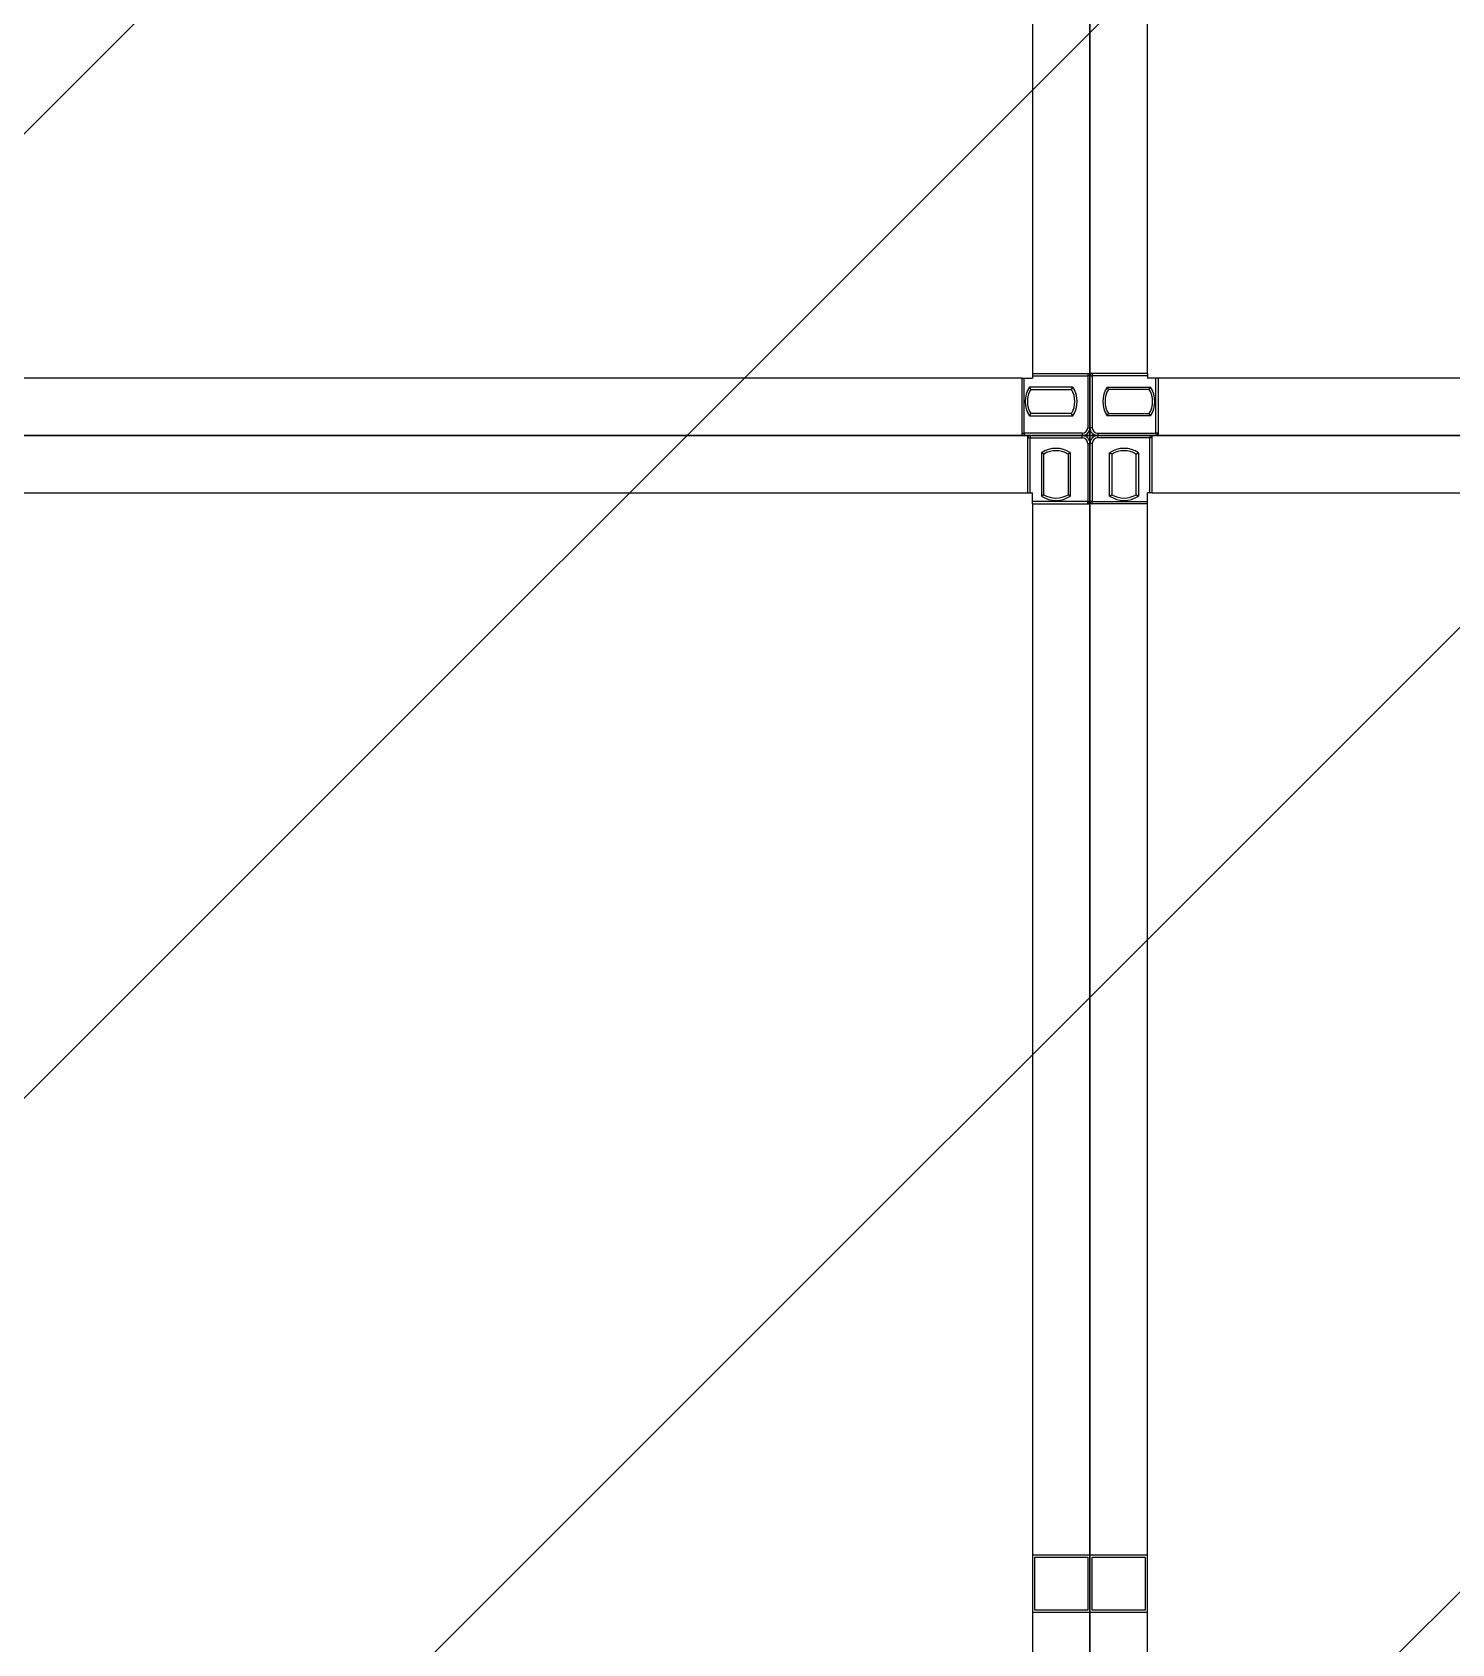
# Model space of a CAD drawing. Header units: millimetres. Extents: x 4133871 to 4440428, y -545651 to -495191.
# Drawn here: x 4435817.4 to 4436039.9, y -500912.5 to -500659.8 of the extents above; entities that cross this region are included whole.
import ezdxf

# ---------------------------------------------------------------- set-up
doc = ezdxf.new("R2010")
doc.units = ezdxf.units.MM
doc.header["$LTSCALE"] = 60
doc.layers.add('3', color=3, linetype='Continuous')

# ---------------------------------------------------------------- blocks, each defined once
blk = doc.blocks.new('KEY PLAN_NEW')
at = {"color": 253}
for p, q in [((-986.862, -1435.184), (-986.862, -1488.704)), ((-980.862, -1488.704), (-980.862, -1435.184)), ((-987.422, -1488.944), (-1280.302, -1488.944)), ((-987.422, -1488.944), (-986.862, -1488.944)), ((-986.862, -1488.704), (-986.862, -1488.944)), ((-980.862, -1488.704), (-980.862, -1488.944)), ((-980.302, -1488.944), (-980.862, -1488.944)), ((-687.422, -1488.944), (-980.302, -1488.944)), ((-1040.622, -1494.944), (-987.102, -1494.944)), ((-987.102, -1494.944), (-986.862, -1494.944)), ((-986.862, -1495.504), (-986.862, -1494.944)), ((-986.862, -1495.504), (-986.862, -1788.384)), ((-980.622, -1494.944), (-980.862, -1494.944)), ((-980.862, -1495.504), (-980.862, -1494.944)), ((-980.862, -1788.384), (-980.862, -1495.504)), ((-980.622, -1494.944), (-927.102, -1494.944)), ((-986.862, -1550.444), (-986.862, -1553.444)), ((-986.862, -1550.444), (-983.862, -1550.444)), ((-986.742, -1553.324), (-986.742, -1550.564)), ((-986.742, -1550.564), (-983.982, -1550.564)), ((-983.982, -1550.564), (-983.982, -1553.324)), ((-983.982, -1550.564), (-983.982, -1553.324)), ((-983.862, -1553.444), (-983.862, -1550.444)), ((-983.862, -1550.444), (-983.862, -1553.444)), ((-983.862, -1550.444), (-980.862, -1550.444)), ((-983.742, -1553.324), (-983.742, -1550.564)), ((-983.742, -1550.564), (-980.982, -1550.564)), ((-980.982, -1550.564), (-980.982, -1553.324)), ((-980.982, -1550.564), (-980.982, -1553.324)), ((-980.862, -1553.444), (-980.862, -1550.444)), ((-983.862, -1553.444), (-986.862, -1553.444)), ((-983.982, -1553.324), (-986.742, -1553.324)), ((-980.862, -1553.444), (-983.862, -1553.444)), ((-980.982, -1553.324), (-983.742, -1553.324))]:
    blk.add_line(p, q, dxfattribs=at)
at = {"color": 253, "linetype": 'Continuous'}
for p, q in [((-987.422, -1488.944), (-987.422, -1491.944)), ((-987.302, -1491.824), (-987.302, -1488.944)), ((-986.862, -1488.704), (-983.862, -1488.704)), ((-986.862, -1488.824), (-983.982, -1488.824)), ((-983.982, -1488.704), (-983.982, -1488.824)), ((-983.862, -1488.824), (-983.982, -1488.824)), ((-983.982, -1488.824), (-983.982, -1491.534)), ((-980.862, -1488.704), (-983.862, -1488.704)), ((-983.862, -1488.824), (-983.742, -1488.824)), ((-983.742, -1488.704), (-983.742, -1488.824)), ((-980.862, -1488.824), (-983.742, -1488.824)), ((-983.742, -1488.824), (-983.742, -1491.534)), ((-980.422, -1491.824), (-980.422, -1488.944)), ((-980.302, -1488.944), (-980.302, -1491.944)), ((-984.761, -1489.409), (-987.023, -1489.409)), ((-986.957, -1489.529), (-984.827, -1489.529)), ((-982.963, -1489.409), (-980.701, -1489.409)), ((-980.767, -1489.529), (-982.897, -1489.529)), ((-987.023, -1490.919), (-984.761, -1490.919)), ((-984.827, -1490.799), (-986.957, -1490.799)), ((-980.701, -1490.919), (-982.963, -1490.919)), ((-982.897, -1490.799), (-980.767, -1490.799)), ((-987.422, -1491.824), (-987.302, -1491.824)), ((-987.302, -1491.824), (-987.302, -1491.944)), ((-984.272, -1491.824), (-987.302, -1491.824)), ((-987.102, -1494.944), (-987.102, -1491.944)), ((-987.102, -1492.064), (-986.982, -1492.064)), ((-986.982, -1491.944), (-986.982, -1492.064)), ((-986.982, -1494.944), (-986.982, -1492.064)), ((-986.982, -1492.064), (-984.272, -1492.064)), ((-984.272, -1491.824), (-984.272, -1491.944)), ((-984.272, -1492.064), (-984.272, -1491.944)), ((-983.982, -1491.534), (-983.862, -1491.534)), ((-983.982, -1491.823), (-983.982, -1491.824)), ((-983.982, -1491.824), (-983.982, -1491.824)), ((-983.982, -1492.064), (-983.982, -1492.064)), ((-983.982, -1492.064), (-983.982, -1492.064)), ((-983.742, -1491.534), (-983.862, -1491.534)), ((-983.742, -1491.823), (-983.742, -1491.824)), ((-983.742, -1491.824), (-983.742, -1491.824)), ((-983.742, -1492.064), (-983.742, -1492.064)), ((-983.742, -1492.064), (-983.742, -1492.064)), ((-983.452, -1491.824), (-983.452, -1491.944)), ((-983.452, -1491.824), (-980.422, -1491.824)), ((-983.452, -1492.064), (-983.452, -1491.944)), ((-980.742, -1492.064), (-983.452, -1492.064)), ((-980.742, -1491.944), (-980.742, -1492.064)), ((-980.622, -1492.064), (-980.742, -1492.064)), ((-980.742, -1494.944), (-980.742, -1492.064)), ((-980.622, -1494.944), (-980.622, -1491.944)), ((-980.302, -1491.824), (-980.422, -1491.824)), ((-980.422, -1491.824), (-980.422, -1491.944)), ((-986.397, -1492.842), (-986.397, -1495.105)), ((-986.277, -1495.039), (-986.277, -1492.909)), ((-985.007, -1492.909), (-985.007, -1495.039)), ((-984.887, -1495.105), (-984.887, -1492.842)), ((-983.982, -1492.354), (-983.862, -1492.354)), ((-983.982, -1492.354), (-983.982, -1495.384)), ((-983.742, -1492.354), (-983.862, -1492.354)), ((-983.742, -1492.354), (-983.742, -1495.384)), ((-982.837, -1495.105), (-982.837, -1492.842)), ((-982.717, -1492.909), (-982.717, -1495.039)), ((-981.447, -1495.039), (-981.447, -1492.909)), ((-981.327, -1492.842), (-981.327, -1495.105)), ((-983.982, -1495.384), (-986.862, -1495.384)), ((-986.862, -1495.504), (-983.862, -1495.504)), ((-983.982, -1495.504), (-983.982, -1495.384)), ((-983.982, -1495.384), (-983.862, -1495.384)), ((-983.742, -1495.384), (-983.862, -1495.384)), ((-980.862, -1495.504), (-983.862, -1495.504)), ((-983.742, -1495.504), (-983.742, -1495.384)), ((-983.742, -1495.384), (-980.862, -1495.384))]:
    blk.add_line(p, q, dxfattribs=at)
at = {"color": 253}
for points in [[(-1283.862, -1491.944), (-1283.862, -1431.944), (-983.862, -1431.944), (-983.862, -1491.944)], [(-983.862, -1491.944), (-983.862, -1431.944), (-683.862, -1431.944), (-683.862, -1491.944)], [(-1043.862, -1491.944), (-983.862, -1491.944), (-983.862, -1791.944), (-1043.862, -1791.944)], [(-983.862, -1491.944), (-923.862, -1491.944), (-923.862, -1791.944), (-983.862, -1791.944)]]:
    blk.add_lwpolyline(points, close=True, dxfattribs=at)
at = {"color": 253, "linetype": 'Continuous'}
for centre, radius, start, end in [((-983.982, -1488.824), 0.12, 0, 90), ((-983.742, -1488.824), 0.12, 90, 180), ((-985.892, -1490.164), 1.36, 146.27916, 213.72084), ((-985.892, -1490.164), 1.24, 149.1964, 210.8036), ((-985.892, -1490.164), 1.24, 329.1964, 30.8036), ((-985.892, -1490.164), 1.36, 326.27916, 33.72084), ((-981.832, -1490.164), 1.36, 146.27916, 213.72084), ((-981.832, -1490.164), 1.24, 149.1964, 210.8036), ((-981.832, -1490.164), 1.24, 329.1964, 30.8036), ((-981.832, -1490.164), 1.36, 326.27916, 33.72084), ((-987.302, -1491.824), 0.12, 180, 270), ((-986.982, -1492.064), 0.12, 90, 180), ((-984.272, -1491.534), 0.41, 270, 0), ((-984.272, -1491.534), 0.29, 270, 0), ((-984.272, -1492.354), 0.41, 0, 90), ((-984.272, -1492.354), 0.29, 0, 90), ((-983.452, -1491.534), 0.41, 180, 270), ((-983.452, -1492.354), 0.41, 90, 180), ((-983.452, -1491.534), 0.29, 180, 270), ((-983.452, -1492.354), 0.29, 90, 180), ((-980.742, -1492.064), 0.12, 0, 90), ((-980.422, -1491.824), 0.12, 270, 0), ((-985.642, -1493.974), 1.36, 56.27916, 123.72084), ((-985.642, -1493.974), 1.24, 59.1964, 120.8036), ((-982.082, -1493.974), 1.36, 56.27916, 123.72084), ((-982.082, -1493.974), 1.24, 59.1964, 120.8036), ((-985.642, -1493.974), 1.36, 236.27916, 303.72084), ((-985.642, -1493.974), 1.24, 239.1964, 300.8036), ((-983.982, -1495.384), 0.12, 270, 0), ((-983.742, -1495.384), 0.12, 180, 270), ((-982.082, -1493.974), 1.36, 236.27916, 303.72084), ((-982.082, -1493.974), 1.24, 239.1964, 300.8036)]:
    blk.add_arc(centre, radius, start, end, dxfattribs=at)
for points, knots in [([(-986.957, -1489.529), (-986.957, -1489.528, 46), (-986.957, -1489.527, 46), (-986.958, -1489.527, 46), (-986.959, -1489.526, 46), (-986.959, -1489.525, 46), (-986.959, -1489.524, 46), (-986.959, -1489.524, 46), (-986.96, -1489.523, 46), (-986.96, -1489.523, 46), (-986.961, -1489.521, 46), (-986.962, -1489.52, 46), (-986.964, -1489.517, 46), (-986.965, -1489.515, 46), (-986.966, -1489.512, 46), (-986.967, -1489.511, 46), (-986.968, -1489.509, 46), (-986.968, -1489.509, 46), (-986.969, -1489.507, 46), (-986.969, -1489.507, 46), (-986.971, -1489.504, 46), (-986.972, -1489.501, 46), (-986.975, -1489.496, 46), (-986.977, -1489.494, 46), (-986.979, -1489.489, 46), (-986.98, -1489.488, 46), (-986.981, -1489.486, 46), (-986.981, -1489.485, 46), (-986.982, -1489.483, 46), (-986.983, -1489.483, 46), (-986.985, -1489.479, 46), (-986.987, -1489.476, 46), (-986.99, -1489.469, 46), (-986.992, -1489.466, 46), (-986.996, -1489.459, 46), (-986.997, -1489.456, 46), (-987, -1489.451, 46), (-987, -1489.45, 46), (-987.001, -1489.449, 46), (-987.002, -1489.448, 46), (-987.003, -1489.445, 46), (-987.004, -1489.443, 46), (-987.007, -1489.438, 46), (-987.009, -1489.434, 46), (-987.013, -1489.427, 46), (-987.015, -1489.423, 46), (-987.018, -1489.418, 46), (-987.019, -1489.416, 46), (-987.02, -1489.413, 46), (-987.021, -1489.412, 46), (-987.022, -1489.41, 46), (-987.022, -1489.41, 46), (-987.023, -1489.409, 46), (-987.023, -1489.409, 46)], [0, 0, 0, 0, 0.06206, 0.12459, 0.12459, 0.155854, 0.155854, 0.171487, 0.171487, 0.187119, 0.187119, 0.249648, 0.249648, 0.312178, 0.312178, 0.343442, 0.343442, 0.359075, 0.359075, 0.374707, 0.374707, 0.437236, 0.437236, 0.499766, 0.499766, 0.53103, 0.53103, 0.546663, 0.546663, 0.562295, 0.562295, 0.624824, 0.624824, 0.687353, 0.687353, 0.749883, 0.749883, 0.765515, 0.765515, 0.781147, 0.781147, 0.812412, 0.812412, 0.874941, 0.874941, 0.937471, 0.937471, 0.968735, 0.968735, 0.984368, 0.992184, 0.992184, 1, 1, 1, 1]), ([(-984.827, -1489.529), (-984.827, -1489.528, 46), (-984.826, -1489.527, 46), (-984.826, -1489.527, 46), (-984.825, -1489.526, 46), (-984.825, -1489.525, 46), (-984.824, -1489.524, 46), (-984.824, -1489.524, 46), (-984.824, -1489.523, 46), (-984.824, -1489.523, 46), (-984.823, -1489.521, 46), (-984.822, -1489.52, 46), (-984.82, -1489.517, 46), (-984.819, -1489.515, 46), (-984.817, -1489.512, 46), (-984.817, -1489.511, 46), (-984.816, -1489.509, 46), (-984.815, -1489.509, 46), (-984.815, -1489.507, 46), (-984.814, -1489.507, 46), (-984.813, -1489.504, 46), (-984.811, -1489.501, 46), (-984.808, -1489.496, 46), (-984.807, -1489.494, 46), (-984.805, -1489.489, 46), (-984.804, -1489.488, 46), (-984.803, -1489.486, 46), (-984.802, -1489.485, 46), (-984.801, -1489.483, 46), (-984.801, -1489.483, 46), (-984.799, -1489.479, 46), (-984.797, -1489.476, 46), (-984.793, -1489.469, 46), (-984.792, -1489.466, 46), (-984.788, -1489.459, 46), (-984.786, -1489.456, 46), (-984.784, -1489.451, 46), (-984.783, -1489.45, 46), (-984.782, -1489.449, 46), (-984.782, -1489.448, 46), (-984.78, -1489.445, 46), (-984.779, -1489.443, 46), (-984.776, -1489.438, 46), (-984.774, -1489.434, 46), (-984.771, -1489.427, 46), (-984.769, -1489.423, 46), (-984.766, -1489.418, 46), (-984.765, -1489.416, 46), (-984.763, -1489.413, 46), (-984.762, -1489.412, 46), (-984.762, -1489.41, 46), (-984.761, -1489.41, 46), (-984.761, -1489.409, 46), (-984.761, -1489.409, 46)], [0, 0, 0, 0, 0.06206, 0.12459, 0.12459, 0.155854, 0.155854, 0.171487, 0.171487, 0.187119, 0.187119, 0.249648, 0.249648, 0.312178, 0.312178, 0.343442, 0.343442, 0.359075, 0.359075, 0.374707, 0.374707, 0.437236, 0.437236, 0.499766, 0.499766, 0.53103, 0.53103, 0.546663, 0.546663, 0.562295, 0.562295, 0.624824, 0.624824, 0.687353, 0.687353, 0.749883, 0.749883, 0.765515, 0.765515, 0.781147, 0.781147, 0.812412, 0.812412, 0.874941, 0.874941, 0.937471, 0.937471, 0.968735, 0.968735, 0.984368, 0.992184, 0.992184, 1, 1, 1, 1]), ([(-982.897, -1489.529), (-982.897, -1489.528, 46), (-982.897, -1489.527, 46), (-982.898, -1489.527, 46), (-982.899, -1489.526, 46), (-982.899, -1489.525, 46), (-982.899, -1489.524, 46), (-982.899, -1489.524, 46), (-982.9, -1489.523, 46), (-982.9, -1489.523, 46), (-982.901, -1489.521, 46), (-982.902, -1489.52, 46), (-982.904, -1489.517, 46), (-982.905, -1489.515, 46), (-982.906, -1489.512, 46), (-982.907, -1489.511, 46), (-982.908, -1489.509, 46), (-982.908, -1489.509, 46), (-982.909, -1489.507, 46), (-982.909, -1489.507, 46), (-982.911, -1489.504, 46), (-982.912, -1489.501, 46), (-982.915, -1489.496, 46), (-982.917, -1489.494, 46), (-982.919, -1489.489, 46), (-982.92, -1489.488, 46), (-982.921, -1489.486, 46), (-982.921, -1489.485, 46), (-982.922, -1489.483, 46), (-982.923, -1489.483, 46), (-982.925, -1489.479, 46), (-982.927, -1489.476, 46), (-982.93, -1489.469, 46), (-982.932, -1489.466, 46), (-982.936, -1489.459, 46), (-982.937, -1489.456, 46), (-982.94, -1489.451, 46), (-982.94, -1489.45, 46), (-982.941, -1489.449, 46), (-982.942, -1489.448, 46), (-982.943, -1489.445, 46), (-982.944, -1489.443, 46), (-982.947, -1489.438, 46), (-982.949, -1489.434, 46), (-982.953, -1489.427, 46), (-982.955, -1489.423, 46), (-982.958, -1489.418, 46), (-982.959, -1489.416, 46), (-982.96, -1489.413, 46), (-982.961, -1489.412, 46), (-982.962, -1489.41, 46), (-982.962, -1489.41, 46), (-982.963, -1489.409, 46), (-982.963, -1489.409, 46)], [0, 0, 0, 0, 0.06206, 0.12459, 0.12459, 0.155854, 0.155854, 0.171487, 0.171487, 0.187119, 0.187119, 0.249648, 0.249648, 0.312178, 0.312178, 0.343442, 0.343442, 0.359075, 0.359075, 0.374707, 0.374707, 0.437236, 0.437236, 0.499766, 0.499766, 0.53103, 0.53103, 0.546663, 0.546663, 0.562295, 0.562295, 0.624824, 0.624824, 0.687353, 0.687353, 0.749883, 0.749883, 0.765515, 0.765515, 0.781147, 0.781147, 0.812412, 0.812412, 0.874941, 0.874941, 0.937471, 0.937471, 0.968735, 0.968735, 0.984368, 0.992184, 0.992184, 1, 1, 1, 1]), ([(-980.767, -1489.529), (-980.767, -1489.528, 46), (-980.766, -1489.527, 46), (-980.766, -1489.527, 46), (-980.765, -1489.526, 46), (-980.765, -1489.525, 46), (-980.764, -1489.524, 46), (-980.764, -1489.524, 46), (-980.764, -1489.523, 46), (-980.764, -1489.523, 46), (-980.763, -1489.521, 46), (-980.762, -1489.52, 46), (-980.76, -1489.517, 46), (-980.759, -1489.515, 46), (-980.757, -1489.512, 46), (-980.757, -1489.511, 46), (-980.756, -1489.509, 46), (-980.755, -1489.509, 46), (-980.755, -1489.507, 46), (-980.754, -1489.507, 46), (-980.753, -1489.504, 46), (-980.751, -1489.501, 46), (-980.748, -1489.496, 46), (-980.747, -1489.494, 46), (-980.745, -1489.489, 46), (-980.744, -1489.488, 46), (-980.743, -1489.486, 46), (-980.742, -1489.485, 46), (-980.741, -1489.483, 46), (-980.741, -1489.483, 46), (-980.739, -1489.479, 46), (-980.737, -1489.476, 46), (-980.733, -1489.469, 46), (-980.732, -1489.466, 46), (-980.728, -1489.459, 46), (-980.726, -1489.456, 46), (-980.724, -1489.451, 46), (-980.723, -1489.45, 46), (-980.722, -1489.449, 46), (-980.722, -1489.448, 46), (-980.72, -1489.445, 46), (-980.719, -1489.443, 46), (-980.716, -1489.438, 46), (-980.714, -1489.434, 46), (-980.711, -1489.427, 46), (-980.709, -1489.423, 46), (-980.706, -1489.418, 46), (-980.705, -1489.416, 46), (-980.703, -1489.413, 46), (-980.702, -1489.412, 46), (-980.702, -1489.41, 46), (-980.701, -1489.41, 46), (-980.701, -1489.409, 46), (-980.701, -1489.409, 46)], [0, 0, 0, 0, 0.06206, 0.12459, 0.12459, 0.155854, 0.155854, 0.171487, 0.171487, 0.187119, 0.187119, 0.249648, 0.249648, 0.312178, 0.312178, 0.343442, 0.343442, 0.359075, 0.359075, 0.374707, 0.374707, 0.437236, 0.437236, 0.499766, 0.499766, 0.53103, 0.53103, 0.546663, 0.546663, 0.562295, 0.562295, 0.624824, 0.624824, 0.687353, 0.687353, 0.749883, 0.749883, 0.765515, 0.765515, 0.781147, 0.781147, 0.812412, 0.812412, 0.874941, 0.874941, 0.937471, 0.937471, 0.968735, 0.968735, 0.984368, 0.992184, 0.992184, 1, 1, 1, 1]), ([(-987.023, -1490.919), (-987.023, -1490.918, 46), (-987.022, -1490.918, 46), (-987.022, -1490.917, 46), (-987.021, -1490.915, 46), (-987.02, -1490.914, 46), (-987.019, -1490.911, 46), (-987.018, -1490.909, 46), (-987.015, -1490.904, 46), (-987.013, -1490.9, 46), (-987.009, -1490.893, 46), (-987.007, -1490.889, 46), (-987.004, -1490.884, 46), (-987.003, -1490.882, 46), (-987.002, -1490.879, 46), (-987.001, -1490.879, 46), (-987, -1490.877, 46), (-987, -1490.876, 46), (-986.997, -1490.871, 46), (-986.996, -1490.868, 46), (-986.992, -1490.861, 46), (-986.99, -1490.858, 46), (-986.987, -1490.852, 46), (-986.985, -1490.848, 46), (-986.983, -1490.845, 46), (-986.982, -1490.844, 46), (-986.981, -1490.842, 46), (-986.981, -1490.842, 46), (-986.98, -1490.839, 46), (-986.979, -1490.838, 46), (-986.977, -1490.834, 46), (-986.975, -1490.831, 46), (-986.972, -1490.826, 46), (-986.971, -1490.823, 46), (-986.969, -1490.82, 46), (-986.969, -1490.82, 46), (-986.968, -1490.819, 46), (-986.968, -1490.818, 46), (-986.967, -1490.816, 46), (-986.966, -1490.815, 46), (-986.965, -1490.812, 46), (-986.964, -1490.811, 46), (-986.962, -1490.807, 46), (-986.961, -1490.806, 46), (-986.96, -1490.804, 46), (-986.96, -1490.804, 46), (-986.959, -1490.803, 46), (-986.959, -1490.803, 46), (-986.959, -1490.802, 46), (-986.959, -1490.802, 46), (-986.958, -1490.8, 46), (-986.957, -1490.8, 46), (-986.957, -1490.799, 46), (-986.957, -1490.799, 46)], [0, 0, 0, 0, 0.00782, 0.00782, 0.015639, 0.031279, 0.031279, 0.062557, 0.062557, 0.125114, 0.125114, 0.187671, 0.187671, 0.21895, 0.21895, 0.234589, 0.234589, 0.250228, 0.250228, 0.312785, 0.312785, 0.375342, 0.375342, 0.437899, 0.437899, 0.453538, 0.453538, 0.469178, 0.469178, 0.500456, 0.500456, 0.563013, 0.563013, 0.62557, 0.62557, 0.641209, 0.641209, 0.656849, 0.656849, 0.688127, 0.688127, 0.750684, 0.750684, 0.813241, 0.813241, 0.828881, 0.828881, 0.84452, 0.84452, 0.875798, 0.875798, 0.938355, 1, 1, 1, 1]), ([(-984.761, -1490.919), (-984.761, -1490.918, 46), (-984.761, -1490.918, 46), (-984.762, -1490.917, 46), (-984.762, -1490.915, 46), (-984.763, -1490.914, 46), (-984.765, -1490.911, 46), (-984.766, -1490.909, 46), (-984.769, -1490.904, 46), (-984.771, -1490.9, 46), (-984.774, -1490.893, 46), (-984.776, -1490.889, 46), (-984.779, -1490.884, 46), (-984.78, -1490.882, 46), (-984.782, -1490.879, 46), (-984.782, -1490.879, 46), (-984.783, -1490.877, 46), (-984.784, -1490.876, 46), (-984.786, -1490.871, 46), (-984.788, -1490.868, 46), (-984.792, -1490.861, 46), (-984.793, -1490.858, 46), (-984.797, -1490.852, 46), (-984.799, -1490.848, 46), (-984.801, -1490.845, 46), (-984.801, -1490.844, 46), (-984.802, -1490.842, 46), (-984.803, -1490.842, 46), (-984.804, -1490.839, 46), (-984.805, -1490.838, 46), (-984.807, -1490.834, 46), (-984.808, -1490.831, 46), (-984.811, -1490.826, 46), (-984.813, -1490.823, 46), (-984.814, -1490.82, 46), (-984.815, -1490.82, 46), (-984.815, -1490.819, 46), (-984.816, -1490.818, 46), (-984.817, -1490.816, 46), (-984.817, -1490.815, 46), (-984.819, -1490.812, 46), (-984.82, -1490.811, 46), (-984.822, -1490.807, 46), (-984.823, -1490.806, 46), (-984.824, -1490.804, 46), (-984.824, -1490.804, 46), (-984.824, -1490.803, 46), (-984.824, -1490.803, 46), (-984.825, -1490.802, 46), (-984.825, -1490.802, 46), (-984.826, -1490.8, 46), (-984.826, -1490.8, 46), (-984.827, -1490.799, 46), (-984.827, -1490.799, 46)], [0, 0, 0, 0, 0.00782, 0.00782, 0.015639, 0.031279, 0.031279, 0.062557, 0.062557, 0.125114, 0.125114, 0.187671, 0.187671, 0.21895, 0.21895, 0.234589, 0.234589, 0.250228, 0.250228, 0.312785, 0.312785, 0.375342, 0.375342, 0.437899, 0.437899, 0.453538, 0.453538, 0.469178, 0.469178, 0.500456, 0.500456, 0.563013, 0.563013, 0.62557, 0.62557, 0.641209, 0.641209, 0.656849, 0.656849, 0.688127, 0.688127, 0.750684, 0.750684, 0.813241, 0.813241, 0.828881, 0.828881, 0.84452, 0.84452, 0.875798, 0.875798, 0.938355, 1, 1, 1, 1]), ([(-982.963, -1490.919), (-982.963, -1490.918, 46), (-982.962, -1490.918, 46), (-982.962, -1490.917, 46), (-982.961, -1490.915, 46), (-982.96, -1490.914, 46), (-982.959, -1490.911, 46), (-982.958, -1490.909, 46), (-982.955, -1490.904, 46), (-982.953, -1490.9, 46), (-982.949, -1490.893, 46), (-982.947, -1490.889, 46), (-982.944, -1490.884, 46), (-982.943, -1490.882, 46), (-982.942, -1490.879, 46), (-982.941, -1490.879, 46), (-982.94, -1490.877, 46), (-982.94, -1490.876, 46), (-982.937, -1490.871, 46), (-982.936, -1490.868, 46), (-982.932, -1490.861, 46), (-982.93, -1490.858, 46), (-982.927, -1490.852, 46), (-982.925, -1490.848, 46), (-982.923, -1490.845, 46), (-982.922, -1490.844, 46), (-982.921, -1490.842, 46), (-982.921, -1490.842, 46), (-982.92, -1490.839, 46), (-982.919, -1490.838, 46), (-982.917, -1490.834, 46), (-982.915, -1490.831, 46), (-982.912, -1490.826, 46), (-982.911, -1490.823, 46), (-982.909, -1490.82, 46), (-982.909, -1490.82, 46), (-982.908, -1490.819, 46), (-982.908, -1490.818, 46), (-982.907, -1490.816, 46), (-982.906, -1490.815, 46), (-982.905, -1490.812, 46), (-982.904, -1490.811, 46), (-982.902, -1490.807, 46), (-982.901, -1490.806, 46), (-982.9, -1490.804, 46), (-982.9, -1490.804, 46), (-982.899, -1490.803, 46), (-982.899, -1490.803, 46), (-982.899, -1490.802, 46), (-982.899, -1490.802, 46), (-982.898, -1490.8, 46), (-982.897, -1490.8, 46), (-982.897, -1490.799, 46), (-982.897, -1490.799, 46)], [0, 0, 0, 0, 0.00782, 0.00782, 0.015639, 0.031279, 0.031279, 0.062557, 0.062557, 0.125114, 0.125114, 0.187671, 0.187671, 0.21895, 0.21895, 0.234589, 0.234589, 0.250228, 0.250228, 0.312785, 0.312785, 0.375342, 0.375342, 0.437899, 0.437899, 0.453538, 0.453538, 0.469178, 0.469178, 0.500456, 0.500456, 0.563013, 0.563013, 0.62557, 0.62557, 0.641209, 0.641209, 0.656849, 0.656849, 0.688127, 0.688127, 0.750684, 0.750684, 0.813241, 0.813241, 0.828881, 0.828881, 0.84452, 0.84452, 0.875798, 0.875798, 0.938355, 1, 1, 1, 1]), ([(-980.701, -1490.919), (-980.701, -1490.918, 46), (-980.701, -1490.918, 46), (-980.702, -1490.917, 46), (-980.702, -1490.915, 46), (-980.703, -1490.914, 46), (-980.705, -1490.911, 46), (-980.706, -1490.909, 46), (-980.709, -1490.904, 46), (-980.711, -1490.9, 46), (-980.714, -1490.893, 46), (-980.716, -1490.889, 46), (-980.719, -1490.884, 46), (-980.72, -1490.882, 46), (-980.722, -1490.879, 46), (-980.722, -1490.879, 46), (-980.723, -1490.877, 46), (-980.724, -1490.876, 46), (-980.726, -1490.871, 46), (-980.728, -1490.868, 46), (-980.732, -1490.861, 46), (-980.733, -1490.858, 46), (-980.737, -1490.852, 46), (-980.739, -1490.848, 46), (-980.741, -1490.845, 46), (-980.741, -1490.844, 46), (-980.742, -1490.842, 46), (-980.743, -1490.842, 46), (-980.744, -1490.839, 46), (-980.745, -1490.838, 46), (-980.747, -1490.834, 46), (-980.748, -1490.831, 46), (-980.751, -1490.826, 46), (-980.753, -1490.823, 46), (-980.754, -1490.82, 46), (-980.755, -1490.82, 46), (-980.755, -1490.819, 46), (-980.756, -1490.818, 46), (-980.757, -1490.816, 46), (-980.757, -1490.815, 46), (-980.759, -1490.812, 46), (-980.76, -1490.811, 46), (-980.762, -1490.807, 46), (-980.763, -1490.806, 46), (-980.764, -1490.804, 46), (-980.764, -1490.804, 46), (-980.764, -1490.803, 46), (-980.764, -1490.803, 46), (-980.765, -1490.802, 46), (-980.765, -1490.802, 46), (-980.766, -1490.8, 46), (-980.766, -1490.8, 46), (-980.767, -1490.799, 46), (-980.767, -1490.799, 46)], [0, 0, 0, 0, 0.00782, 0.00782, 0.015639, 0.031279, 0.031279, 0.062557, 0.062557, 0.125114, 0.125114, 0.187671, 0.187671, 0.21895, 0.21895, 0.234589, 0.234589, 0.250228, 0.250228, 0.312785, 0.312785, 0.375342, 0.375342, 0.437899, 0.437899, 0.453538, 0.453538, 0.469178, 0.469178, 0.500456, 0.500456, 0.563013, 0.563013, 0.62557, 0.62557, 0.641209, 0.641209, 0.656849, 0.656849, 0.688127, 0.688127, 0.750684, 0.750684, 0.813241, 0.813241, 0.828881, 0.828881, 0.84452, 0.84452, 0.875798, 0.875798, 0.938355, 1, 1, 1, 1]), ([(-986.277, -1492.909), (-986.277, -1492.908, 46), (-986.278, -1492.908, 46), (-986.279, -1492.908, 46), (-986.28, -1492.907, 46), (-986.28, -1492.907, 46), (-986.281, -1492.906, 46), (-986.281, -1492.906, 46), (-986.282, -1492.906, 46), (-986.282, -1492.905, 46), (-986.284, -1492.904, 46), (-986.285, -1492.904, 46), (-986.289, -1492.902, 46), (-986.291, -1492.901, 46), (-986.294, -1492.899, 46), (-986.295, -1492.898, 46), (-986.296, -1492.898, 46), (-986.297, -1492.897, 46), (-986.298, -1492.897, 46), (-986.299, -1492.896, 46), (-986.301, -1492.895, 46), (-986.304, -1492.893, 46), (-986.309, -1492.89, 46), (-986.312, -1492.889, 46), (-986.316, -1492.886, 46), (-986.318, -1492.886, 46), (-986.32, -1492.884, 46), (-986.32, -1492.884, 46), (-986.322, -1492.883, 46), (-986.323, -1492.883, 46), (-986.327, -1492.881, 46), (-986.33, -1492.879, 46), (-986.336, -1492.875, 46), (-986.339, -1492.873, 46), (-986.346, -1492.87, 46), (-986.35, -1492.868, 46), (-986.354, -1492.866, 46), (-986.355, -1492.865, 46), (-986.357, -1492.864, 46), (-986.358, -1492.864, 46), (-986.36, -1492.862, 46), (-986.362, -1492.861, 46), (-986.367, -1492.858, 46), (-986.371, -1492.856, 46), (-986.378, -1492.852, 46), (-986.382, -1492.85, 46), (-986.387, -1492.847, 46), (-986.389, -1492.846, 46), (-986.392, -1492.845, 46), (-986.394, -1492.844, 46), (-986.395, -1492.843, 46), (-986.396, -1492.843, 46), (-986.396, -1492.843, 46), (-986.397, -1492.842, 46)], [0, 0, 0, 0, 0.06206, 0.12459, 0.12459, 0.155854, 0.155854, 0.171487, 0.171487, 0.187119, 0.187119, 0.249648, 0.249648, 0.312178, 0.312178, 0.343442, 0.343442, 0.359075, 0.359075, 0.374707, 0.374707, 0.437236, 0.437236, 0.499766, 0.499766, 0.53103, 0.53103, 0.546663, 0.546663, 0.562295, 0.562295, 0.624824, 0.624824, 0.687353, 0.687353, 0.749883, 0.749883, 0.765515, 0.765515, 0.781147, 0.781147, 0.812412, 0.812412, 0.874941, 0.874941, 0.937471, 0.937471, 0.968735, 0.968735, 0.984368, 0.992184, 0.992184, 1, 1, 1, 1]), ([(-984.887, -1492.842), (-984.887, -1492.843, 46), (-984.888, -1492.843, 46), (-984.889, -1492.843, 46), (-984.89, -1492.844, 46), (-984.891, -1492.845, 46), (-984.894, -1492.846, 46), (-984.896, -1492.847, 46), (-984.902, -1492.85, 46), (-984.905, -1492.852, 46), (-984.913, -1492.856, 46), (-984.916, -1492.858, 46), (-984.922, -1492.861, 46), (-984.923, -1492.862, 46), (-984.926, -1492.864, 46), (-984.927, -1492.864, 46), (-984.929, -1492.865, 46), (-984.93, -1492.866, 46), (-984.934, -1492.868, 46), (-984.937, -1492.87, 46), (-984.944, -1492.873, 46), (-984.947, -1492.875, 46), (-984.954, -1492.879, 46), (-984.957, -1492.881, 46), (-984.961, -1492.883, 46), (-984.962, -1492.883, 46), (-984.963, -1492.884, 46), (-984.964, -1492.884, 46), (-984.966, -1492.886, 46), (-984.967, -1492.886, 46), (-984.972, -1492.889, 46), (-984.974, -1492.89, 46), (-984.98, -1492.893, 46), (-984.982, -1492.895, 46), (-984.985, -1492.896, 46), (-984.986, -1492.897, 46), (-984.987, -1492.897, 46), (-984.987, -1492.898, 46), (-984.989, -1492.898, 46), (-984.99, -1492.899, 46), (-984.993, -1492.901, 46), (-984.995, -1492.902, 46), (-984.998, -1492.904, 46), (-985, -1492.904, 46), (-985.001, -1492.905, 46), (-985.002, -1492.906, 46), (-985.002, -1492.906, 46), (-985.002, -1492.906, 46), (-985.003, -1492.907, 46), (-985.004, -1492.907, 46), (-985.005, -1492.908, 46), (-985.006, -1492.908, 46), (-985.007, -1492.908, 46), (-985.007, -1492.909, 46)], [0, 0, 0, 0, 0.00782, 0.00782, 0.015639, 0.031279, 0.031279, 0.062557, 0.062557, 0.125114, 0.125114, 0.187671, 0.187671, 0.21895, 0.21895, 0.234589, 0.234589, 0.250228, 0.250228, 0.312785, 0.312785, 0.375342, 0.375342, 0.437899, 0.437899, 0.453538, 0.453538, 0.469178, 0.469178, 0.500456, 0.500456, 0.563013, 0.563013, 0.62557, 0.62557, 0.641209, 0.641209, 0.656849, 0.656849, 0.688127, 0.688127, 0.750684, 0.750684, 0.813241, 0.813241, 0.828881, 0.828881, 0.84452, 0.84452, 0.875798, 0.875798, 0.938355, 1, 1, 1, 1]), ([(-982.837, -1492.842), (-982.836, -1492.843, 46), (-982.836, -1492.843, 46), (-982.835, -1492.843, 46), (-982.834, -1492.844, 46), (-982.832, -1492.845, 46), (-982.829, -1492.846, 46), (-982.827, -1492.847, 46), (-982.822, -1492.85, 46), (-982.818, -1492.852, 46), (-982.811, -1492.856, 46), (-982.807, -1492.858, 46), (-982.802, -1492.861, 46), (-982.8, -1492.862, 46), (-982.798, -1492.864, 46), (-982.797, -1492.864, 46), (-982.795, -1492.865, 46), (-982.794, -1492.866, 46), (-982.79, -1492.868, 46), (-982.786, -1492.87, 46), (-982.779, -1492.873, 46), (-982.776, -1492.875, 46), (-982.77, -1492.879, 46), (-982.767, -1492.881, 46), (-982.763, -1492.883, 46), (-982.762, -1492.883, 46), (-982.76, -1492.884, 46), (-982.76, -1492.884, 46), (-982.758, -1492.886, 46), (-982.756, -1492.886, 46), (-982.752, -1492.889, 46), (-982.749, -1492.89, 46), (-982.744, -1492.893, 46), (-982.741, -1492.895, 46), (-982.739, -1492.896, 46), (-982.738, -1492.897, 46), (-982.737, -1492.897, 46), (-982.736, -1492.898, 46), (-982.735, -1492.898, 46), (-982.734, -1492.899, 46), (-982.731, -1492.901, 46), (-982.729, -1492.902, 46), (-982.725, -1492.904, 46), (-982.724, -1492.904, 46), (-982.722, -1492.905, 46), (-982.722, -1492.906, 46), (-982.721, -1492.906, 46), (-982.721, -1492.906, 46), (-982.72, -1492.907, 46), (-982.72, -1492.907, 46), (-982.719, -1492.908, 46), (-982.718, -1492.908, 46), (-982.717, -1492.908, 46), (-982.717, -1492.909, 46)], [0, 0, 0, 0, 0.00782, 0.00782, 0.015639, 0.031279, 0.031279, 0.062557, 0.062557, 0.125114, 0.125114, 0.187671, 0.187671, 0.21895, 0.21895, 0.234589, 0.234589, 0.250228, 0.250228, 0.312785, 0.312785, 0.375342, 0.375342, 0.437899, 0.437899, 0.453538, 0.453538, 0.469178, 0.469178, 0.500456, 0.500456, 0.563013, 0.563013, 0.62557, 0.62557, 0.641209, 0.641209, 0.656849, 0.656849, 0.688127, 0.688127, 0.750684, 0.750684, 0.813241, 0.813241, 0.828881, 0.828881, 0.84452, 0.84452, 0.875798, 0.875798, 0.938355, 1, 1, 1, 1]), ([(-981.447, -1492.909), (-981.447, -1492.908, 46), (-981.446, -1492.908, 46), (-981.445, -1492.908, 46), (-981.444, -1492.907, 46), (-981.443, -1492.907, 46), (-981.442, -1492.906, 46), (-981.442, -1492.906, 46), (-981.442, -1492.906, 46), (-981.441, -1492.905, 46), (-981.44, -1492.904, 46), (-981.438, -1492.904, 46), (-981.435, -1492.902, 46), (-981.433, -1492.901, 46), (-981.43, -1492.899, 46), (-981.429, -1492.898, 46), (-981.427, -1492.898, 46), (-981.427, -1492.897, 46), (-981.426, -1492.897, 46), (-981.425, -1492.896, 46), (-981.422, -1492.895, 46), (-981.42, -1492.893, 46), (-981.414, -1492.89, 46), (-981.412, -1492.889, 46), (-981.407, -1492.886, 46), (-981.406, -1492.886, 46), (-981.404, -1492.884, 46), (-981.403, -1492.884, 46), (-981.402, -1492.883, 46), (-981.401, -1492.883, 46), (-981.397, -1492.881, 46), (-981.394, -1492.879, 46), (-981.387, -1492.875, 46), (-981.384, -1492.873, 46), (-981.377, -1492.87, 46), (-981.374, -1492.868, 46), (-981.37, -1492.866, 46), (-981.369, -1492.865, 46), (-981.367, -1492.864, 46), (-981.366, -1492.864, 46), (-981.363, -1492.862, 46), (-981.362, -1492.861, 46), (-981.356, -1492.858, 46), (-981.353, -1492.856, 46), (-981.345, -1492.852, 46), (-981.342, -1492.85, 46), (-981.336, -1492.847, 46), (-981.334, -1492.846, 46), (-981.331, -1492.845, 46), (-981.33, -1492.844, 46), (-981.329, -1492.843, 46), (-981.328, -1492.843, 46), (-981.327, -1492.843, 46), (-981.327, -1492.842, 46)], [0, 0, 0, 0, 0.06206, 0.12459, 0.12459, 0.155854, 0.155854, 0.171487, 0.171487, 0.187119, 0.187119, 0.249648, 0.249648, 0.312178, 0.312178, 0.343442, 0.343442, 0.359075, 0.359075, 0.374707, 0.374707, 0.437236, 0.437236, 0.499766, 0.499766, 0.53103, 0.53103, 0.546663, 0.546663, 0.562295, 0.562295, 0.624824, 0.624824, 0.687353, 0.687353, 0.749883, 0.749883, 0.765515, 0.765515, 0.781147, 0.781147, 0.812412, 0.812412, 0.874941, 0.874941, 0.937471, 0.937471, 0.968735, 0.968735, 0.984368, 0.992184, 0.992184, 1, 1, 1, 1]), ([(-986.277, -1495.039), (-986.277, -1495.039, 46), (-986.278, -1495.039, 46), (-986.279, -1495.04, 46), (-986.28, -1495.04, 46), (-986.28, -1495.041, 46), (-986.281, -1495.041, 46), (-986.281, -1495.041, 46), (-986.282, -1495.042, 46), (-986.282, -1495.042, 46), (-986.284, -1495.043, 46), (-986.285, -1495.044, 46), (-986.289, -1495.045, 46), (-986.291, -1495.046, 46), (-986.294, -1495.048, 46), (-986.295, -1495.049, 46), (-986.296, -1495.05, 46), (-986.297, -1495.05, 46), (-986.298, -1495.051, 46), (-986.299, -1495.051, 46), (-986.301, -1495.053, 46), (-986.304, -1495.054, 46), (-986.309, -1495.057, 46), (-986.312, -1495.058, 46), (-986.316, -1495.061, 46), (-986.318, -1495.062, 46), (-986.32, -1495.063, 46), (-986.32, -1495.063, 46), (-986.322, -1495.064, 46), (-986.323, -1495.064, 46), (-986.327, -1495.067, 46), (-986.33, -1495.068, 46), (-986.336, -1495.072, 46), (-986.339, -1495.074, 46), (-986.346, -1495.077, 46), (-986.35, -1495.079, 46), (-986.354, -1495.082, 46), (-986.355, -1495.082, 46), (-986.357, -1495.083, 46), (-986.358, -1495.084, 46), (-986.36, -1495.085, 46), (-986.362, -1495.086, 46), (-986.367, -1495.089, 46), (-986.371, -1495.091, 46), (-986.378, -1495.095, 46), (-986.382, -1495.097, 46), (-986.387, -1495.1, 46), (-986.389, -1495.101, 46), (-986.392, -1495.102, 46), (-986.394, -1495.103, 46), (-986.395, -1495.104, 46), (-986.396, -1495.104, 46), (-986.396, -1495.105, 46), (-986.397, -1495.105, 46)], [0, 0, 0, 0, 0.06206, 0.12459, 0.12459, 0.155854, 0.155854, 0.171487, 0.171487, 0.187119, 0.187119, 0.249648, 0.249648, 0.312178, 0.312178, 0.343442, 0.343442, 0.359075, 0.359075, 0.374707, 0.374707, 0.437236, 0.437236, 0.499766, 0.499766, 0.53103, 0.53103, 0.546663, 0.546663, 0.562295, 0.562295, 0.624824, 0.624824, 0.687353, 0.687353, 0.749883, 0.749883, 0.765515, 0.765515, 0.781147, 0.781147, 0.812412, 0.812412, 0.874941, 0.874941, 0.937471, 0.937471, 0.968735, 0.968735, 0.984368, 0.992184, 0.992184, 1, 1, 1, 1]), ([(-984.887, -1495.105), (-984.887, -1495.105, 46), (-984.888, -1495.104, 46), (-984.889, -1495.104, 46), (-984.89, -1495.103, 46), (-984.891, -1495.102, 46), (-984.894, -1495.101, 46), (-984.896, -1495.1, 46), (-984.902, -1495.097, 46), (-984.905, -1495.095, 46), (-984.913, -1495.091, 46), (-984.916, -1495.089, 46), (-984.922, -1495.086, 46), (-984.923, -1495.085, 46), (-984.926, -1495.084, 46), (-984.927, -1495.083, 46), (-984.929, -1495.082, 46), (-984.93, -1495.082, 46), (-984.934, -1495.079, 46), (-984.937, -1495.077, 46), (-984.944, -1495.074, 46), (-984.947, -1495.072, 46), (-984.954, -1495.068, 46), (-984.957, -1495.067, 46), (-984.961, -1495.064, 46), (-984.962, -1495.064, 46), (-984.963, -1495.063, 46), (-984.964, -1495.063, 46), (-984.966, -1495.062, 46), (-984.967, -1495.061, 46), (-984.972, -1495.058, 46), (-984.974, -1495.057, 46), (-984.98, -1495.054, 46), (-984.982, -1495.053, 46), (-984.985, -1495.051, 46), (-984.986, -1495.051, 46), (-984.987, -1495.05, 46), (-984.987, -1495.05, 46), (-984.989, -1495.049, 46), (-984.99, -1495.048, 46), (-984.993, -1495.046, 46), (-984.995, -1495.045, 46), (-984.998, -1495.044, 46), (-985, -1495.043, 46), (-985.001, -1495.042, 46), (-985.002, -1495.042, 46), (-985.002, -1495.041, 46), (-985.002, -1495.041, 46), (-985.003, -1495.041, 46), (-985.004, -1495.04, 46), (-985.005, -1495.04, 46), (-985.006, -1495.039, 46), (-985.007, -1495.039, 46), (-985.007, -1495.039, 46)], [0, 0, 0, 0, 0.00782, 0.00782, 0.015639, 0.031279, 0.031279, 0.062557, 0.062557, 0.125114, 0.125114, 0.187671, 0.187671, 0.21895, 0.21895, 0.234589, 0.234589, 0.250228, 0.250228, 0.312785, 0.312785, 0.375342, 0.375342, 0.437899, 0.437899, 0.453538, 0.453538, 0.469178, 0.469178, 0.500456, 0.500456, 0.563013, 0.563013, 0.62557, 0.62557, 0.641209, 0.641209, 0.656849, 0.656849, 0.688127, 0.688127, 0.750684, 0.750684, 0.813241, 0.813241, 0.828881, 0.828881, 0.84452, 0.84452, 0.875798, 0.875798, 0.938355, 1, 1, 1, 1]), ([(-982.837, -1495.105), (-982.836, -1495.105, 46), (-982.836, -1495.104, 46), (-982.835, -1495.104, 46), (-982.834, -1495.103, 46), (-982.832, -1495.102, 46), (-982.829, -1495.101, 46), (-982.827, -1495.1, 46), (-982.822, -1495.097, 46), (-982.818, -1495.095, 46), (-982.811, -1495.091, 46), (-982.807, -1495.089, 46), (-982.802, -1495.086, 46), (-982.8, -1495.085, 46), (-982.798, -1495.084, 46), (-982.797, -1495.083, 46), (-982.795, -1495.082, 46), (-982.794, -1495.082, 46), (-982.79, -1495.079, 46), (-982.786, -1495.077, 46), (-982.779, -1495.074, 46), (-982.776, -1495.072, 46), (-982.77, -1495.068, 46), (-982.767, -1495.067, 46), (-982.763, -1495.064, 46), (-982.762, -1495.064, 46), (-982.76, -1495.063, 46), (-982.76, -1495.063, 46), (-982.758, -1495.062, 46), (-982.756, -1495.061, 46), (-982.752, -1495.058, 46), (-982.749, -1495.057, 46), (-982.744, -1495.054, 46), (-982.741, -1495.053, 46), (-982.739, -1495.051, 46), (-982.738, -1495.051, 46), (-982.737, -1495.05, 46), (-982.736, -1495.05, 46), (-982.735, -1495.049, 46), (-982.734, -1495.048, 46), (-982.731, -1495.046, 46), (-982.729, -1495.045, 46), (-982.725, -1495.044, 46), (-982.724, -1495.043, 46), (-982.722, -1495.042, 46), (-982.722, -1495.042, 46), (-982.721, -1495.041, 46), (-982.721, -1495.041, 46), (-982.72, -1495.041, 46), (-982.72, -1495.04, 46), (-982.719, -1495.04, 46), (-982.718, -1495.039, 46), (-982.717, -1495.039, 46), (-982.717, -1495.039, 46)], [0, 0, 0, 0, 0.00782, 0.00782, 0.015639, 0.031279, 0.031279, 0.062557, 0.062557, 0.125114, 0.125114, 0.187671, 0.187671, 0.21895, 0.21895, 0.234589, 0.234589, 0.250228, 0.250228, 0.312785, 0.312785, 0.375342, 0.375342, 0.437899, 0.437899, 0.453538, 0.453538, 0.469178, 0.469178, 0.500456, 0.500456, 0.563013, 0.563013, 0.62557, 0.62557, 0.641209, 0.641209, 0.656849, 0.656849, 0.688127, 0.688127, 0.750684, 0.750684, 0.813241, 0.813241, 0.828881, 0.828881, 0.84452, 0.84452, 0.875798, 0.875798, 0.938355, 1, 1, 1, 1]), ([(-981.447, -1495.039), (-981.447, -1495.039, 46), (-981.446, -1495.039, 46), (-981.445, -1495.04, 46), (-981.444, -1495.04, 46), (-981.443, -1495.041, 46), (-981.442, -1495.041, 46), (-981.442, -1495.041, 46), (-981.442, -1495.042, 46), (-981.441, -1495.042, 46), (-981.44, -1495.043, 46), (-981.438, -1495.044, 46), (-981.435, -1495.045, 46), (-981.433, -1495.046, 46), (-981.43, -1495.048, 46), (-981.429, -1495.049, 46), (-981.427, -1495.05, 46), (-981.427, -1495.05, 46), (-981.426, -1495.051, 46), (-981.425, -1495.051, 46), (-981.422, -1495.053, 46), (-981.42, -1495.054, 46), (-981.414, -1495.057, 46), (-981.412, -1495.058, 46), (-981.407, -1495.061, 46), (-981.406, -1495.062, 46), (-981.404, -1495.063, 46), (-981.403, -1495.063, 46), (-981.402, -1495.064, 46), (-981.401, -1495.064, 46), (-981.397, -1495.067, 46), (-981.394, -1495.068, 46), (-981.387, -1495.072, 46), (-981.384, -1495.074, 46), (-981.377, -1495.077, 46), (-981.374, -1495.079, 46), (-981.37, -1495.082, 46), (-981.369, -1495.082, 46), (-981.367, -1495.083, 46), (-981.366, -1495.084, 46), (-981.363, -1495.085, 46), (-981.362, -1495.086, 46), (-981.356, -1495.089, 46), (-981.353, -1495.091, 46), (-981.345, -1495.095, 46), (-981.342, -1495.097, 46), (-981.336, -1495.1, 46), (-981.334, -1495.101, 46), (-981.331, -1495.102, 46), (-981.33, -1495.103, 46), (-981.329, -1495.104, 46), (-981.328, -1495.104, 46), (-981.327, -1495.105, 46), (-981.327, -1495.105, 46)], [0, 0, 0, 0, 0.06206, 0.12459, 0.12459, 0.155854, 0.155854, 0.171487, 0.171487, 0.187119, 0.187119, 0.249648, 0.249648, 0.312178, 0.312178, 0.343442, 0.343442, 0.359075, 0.359075, 0.374707, 0.374707, 0.437236, 0.437236, 0.499766, 0.499766, 0.53103, 0.53103, 0.546663, 0.546663, 0.562295, 0.562295, 0.624824, 0.624824, 0.687353, 0.687353, 0.749883, 0.749883, 0.765515, 0.765515, 0.781147, 0.781147, 0.812412, 0.812412, 0.874941, 0.874941, 0.937471, 0.937471, 0.968735, 0.968735, 0.984368, 0.992184, 0.992184, 1, 1, 1, 1])]:
    blk.add_open_spline(points, degree=3, knots=knots, dxfattribs=at)

msp = doc.modelspace()

# ---------------------------------------------------------------- hatches: boundary and pattern name
at = {"layer": '3'}
h = msp.add_hatch(dxfattribs=at)
h.set_pattern_fill('ANSI31', color=256, scale=855.36)
h.set_pattern_definition([(45, (222650.51, -107751.94), (-75.603857, 75.603857), [])])
h.paths.add_polyline_path([(4434263.16, -500083.05), (4434443.16, -500083.05), (4434443.16, -499723.05), (4434983.16, -499723.05), (4434983.16, -499543.05), (4436083.16, -499543.05), (4436083.16, -499665.45), (4436923.52, -499665.45), (4436923.52, -500263.05), (4436983.16, -500263.05), (4436983.16, -501723.05), (4435732.16, -501723.05), (4435732.16, -501727.55), (4435723.16, -501727.55), (4435723.16, -501903.05), (4435163.16, -501903.05), (4435163.16, -501543.05), (4434803.16, -501543.05), (4434803.16, -501183.05), (4434443.16, -501183.05), (4434443.16, -500823.05), (4433903.16, -500823.05), (4433903.16, -500443.05), (4434263.16, -500443.05)])

# ---------------------------------------------------------------- block references
at = {"xscale": 3, "yscale": 3, "zscale": 3}
msp.add_blockref('KEY PLAN_NEW', (4438934.75, -496247.22), dxfattribs=at)

doc.saveas('drawing.dxf')
